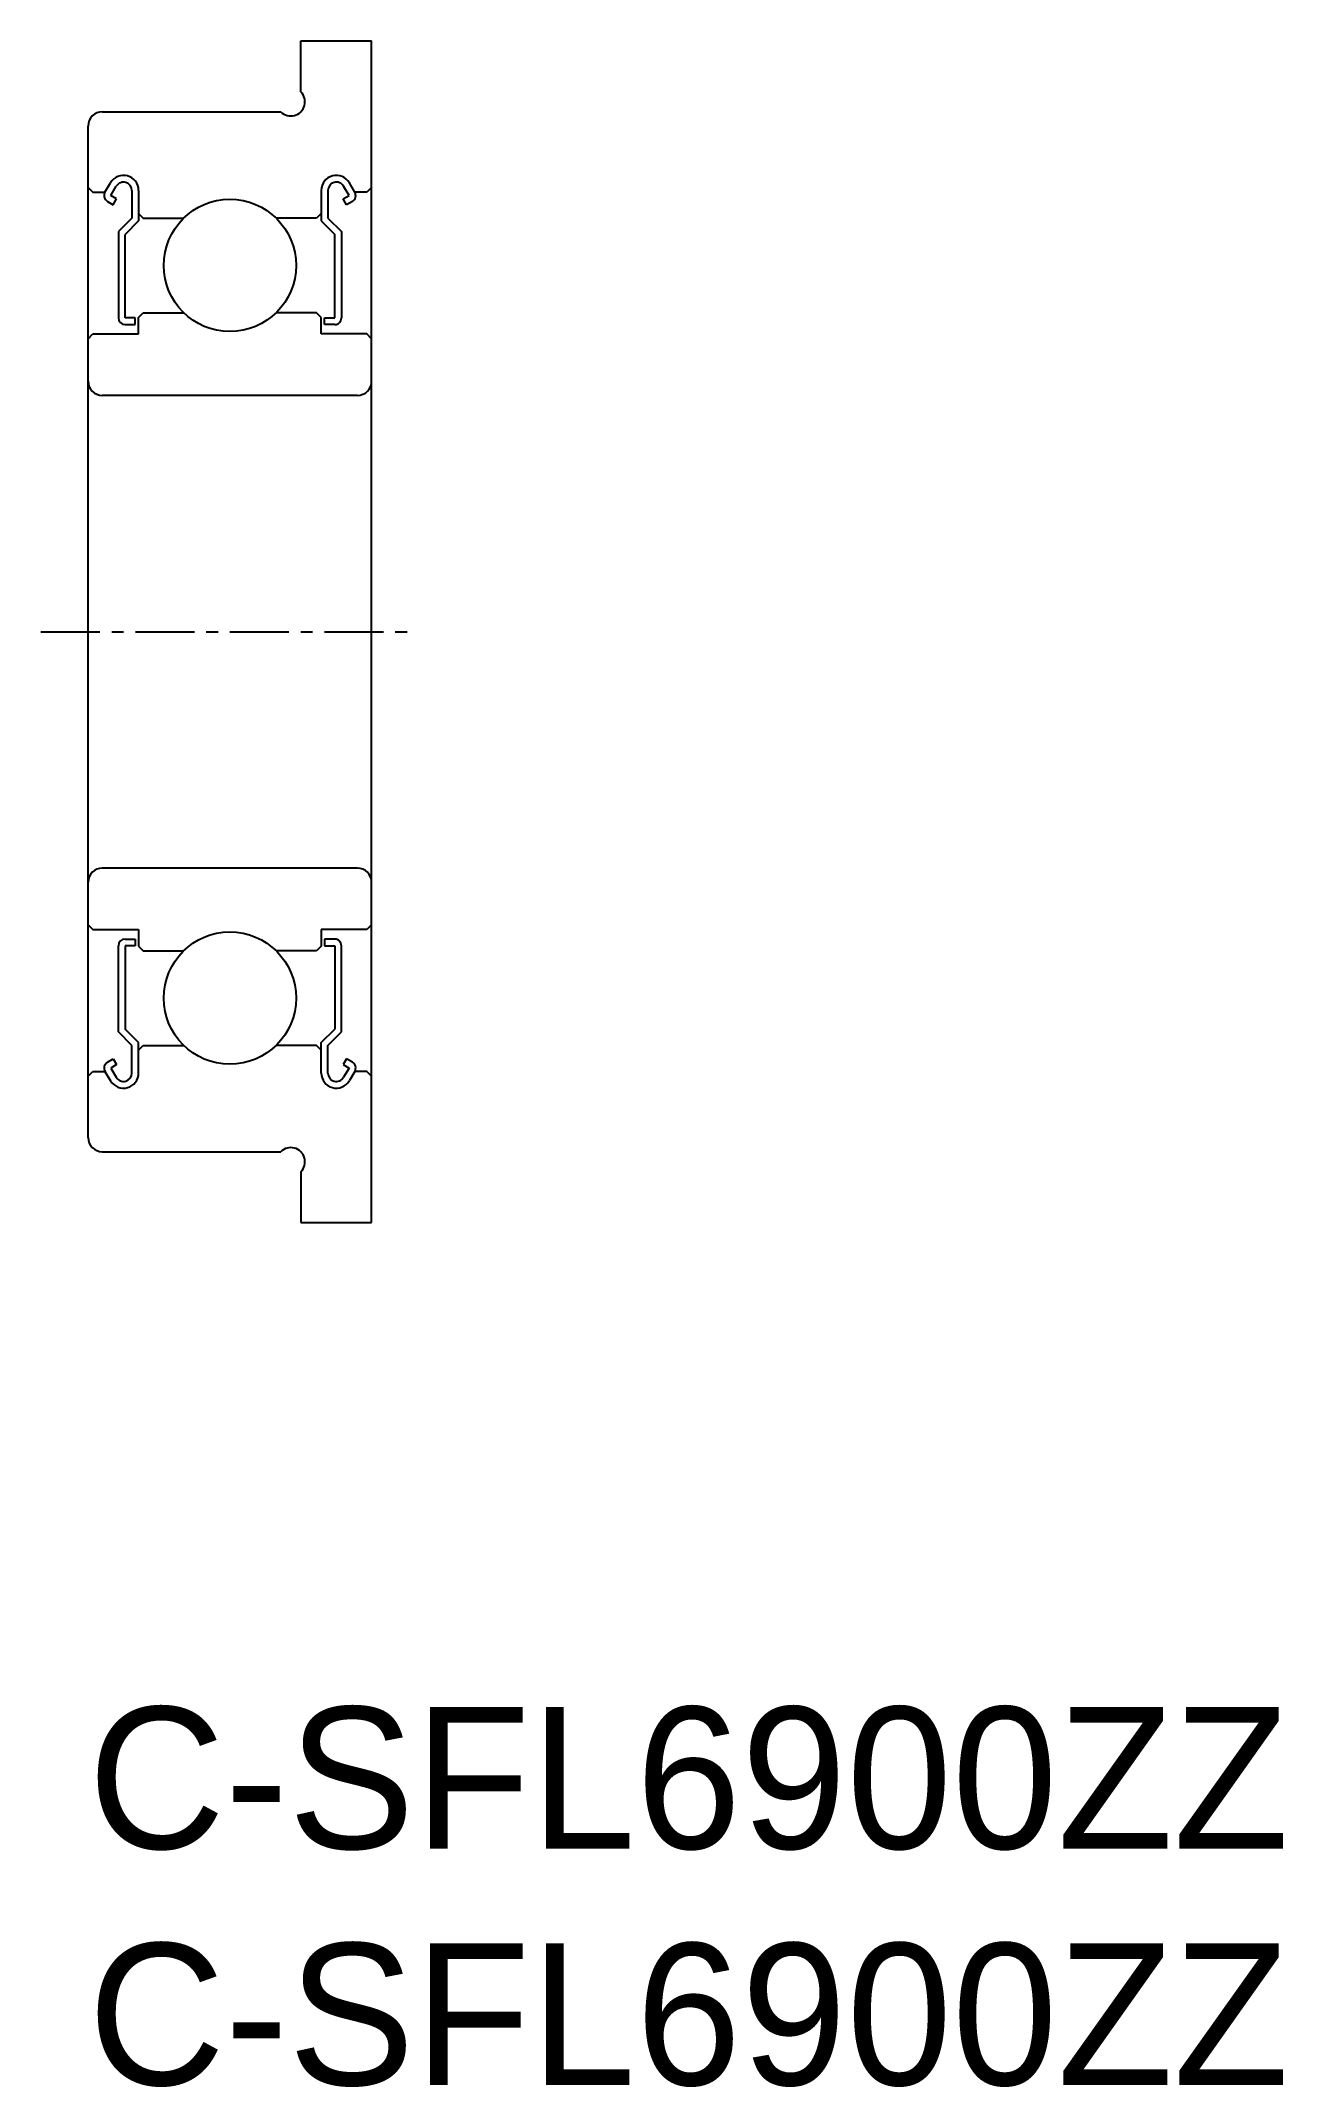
# Model space of a CAD drawing. Extents: x -1 to 25.3, y -8 to 35.2.
import ezdxf

# ---------------------------------------------------------------- set-up
doc = ezdxf.new("R2010")
doc.units = 0
doc.linetypes.add('CENTER', pattern=[2, 1.25, -0.25, 0.25, -0.25])
doc.layers.get('0').update_dxf_attribs({"linetype": 'CONTINUOUS'})
doc.layers.add('CENTER', color=1, linetype='CENTER')

msp = doc.modelspace()

# ---------------------------------------------------------------- linework, layer by layer
at = {"color": 7, "linetype": 'CONTINUOUS'}
for p, q in [((4.5, 34.17), (4.5, 35.246)), ((4.5, 35.246), (6, 35.246)), ((6, 10.246), (6, 35.246)), ((0, 12.046), (0, 33.446)), ((0.3, 33.746), (4.076, 33.746)), ((4.5, 33.746), (4.5, 33.746)), ((0, 32.146), (0.1, 32.046)), ((0.1, 32.046), (0.356, 32.046)), ((0.356, 32.047), (0.473, 32.245)), ((0.479, 31.975), (0.596, 32.173)), ((0.924, 32.083), (0.924, 31.496)), ((1.067, 32.083), (1.067, 31.437)), ((4.933, 32.083), (4.933, 31.437)), ((5.076, 32.083), (5.076, 31.496)), ((5.521, 31.975), (5.405, 32.171)), ((5.644, 32.046), (5.528, 32.242)), ((5.9, 32.046), (5.644, 32.046)), ((6, 32.146), (5.9, 32.046)), ((0.408, 31.852), (0.531, 31.781)), ((0.602, 31.904), (0.479, 31.975)), ((0.531, 31.781), (0.602, 31.904)), ((5.398, 31.904), (5.521, 31.975)), ((5.469, 31.781), (5.398, 31.904)), ((5.592, 31.852), (5.469, 31.781)), ((0.924, 31.496), (0.64, 31.212)), ((0.64, 31.212), (0.64, 29.388)), ((1.067, 31.437), (0.782, 31.153)), ((1.067, 31.596), (1.167, 31.496)), ((1.167, 31.496), (2.02, 31.496)), ((4.833, 31.496), (3.98, 31.496)), ((4.933, 31.596), (4.833, 31.496)), ((4.933, 31.437), (5.218, 31.153)), ((5.076, 31.496), (5.36, 31.212)), ((5.36, 31.212), (5.36, 29.388)), ((0.782, 29.388), (0.782, 31.153)), ((5.218, 29.388), (5.218, 31.153)), ((1.067, 29.396), (1.167, 29.496)), ((1.167, 29.496), (2.02, 29.496)), ((4.833, 29.496), (3.98, 29.496)), ((4.933, 29.396), (4.833, 29.496)), ((0, 28.946), (0.1, 29.046)), ((0.1, 29.046), (1.067, 29.046)), ((0.996, 29.388), (0.782, 29.388)), ((0.782, 29.246), (0.996, 29.246)), ((0.996, 29.246), (0.996, 29.388)), ((1.067, 29.046), (1.067, 29.396)), ((4.933, 29.046), (4.933, 29.396)), ((5.9, 29.046), (4.933, 29.046)), ((5.004, 29.246), (5.004, 29.388)), ((5.004, 29.388), (5.218, 29.388)), ((5.218, 29.246), (5.004, 29.246)), ((6, 28.946), (5.9, 29.046)), ((5.7, 27.746), (0.3, 27.746)), ((5.7, 17.746), (0.3, 17.746)), ((0, 16.546), (0.1, 16.446)), ((6, 16.546), (5.9, 16.446)), ((0.1, 16.446), (1.067, 16.446)), ((0.64, 14.281), (0.64, 16.104)), ((0.782, 16.246), (0.996, 16.246)), ((0.782, 16.104), (0.782, 14.34)), ((0.996, 16.104), (0.782, 16.104)), ((0.996, 16.246), (0.996, 16.104)), ((1.067, 16.446), (1.067, 16.096)), ((1.067, 16.096), (1.167, 15.996)), ((4.933, 16.096), (4.833, 15.996)), ((5.9, 16.446), (4.933, 16.446)), ((4.933, 16.446), (4.933, 16.096)), ((5.004, 16.246), (5.004, 16.104)), ((5.218, 16.246), (5.004, 16.246)), ((5.004, 16.104), (5.218, 16.104)), ((5.218, 16.104), (5.218, 14.34)), ((5.36, 14.281), (5.36, 16.104)), ((6, 16.346), (6, 16.346)), ((1.167, 15.996), (2.02, 15.996)), ((4.833, 15.996), (3.98, 15.996)), ((1.067, 14.055), (0.782, 14.34)), ((4.933, 14.055), (5.218, 14.34)), ((0.924, 13.996), (0.64, 14.281)), ((0.924, 13.41), (0.924, 13.996)), ((1.067, 13.41), (1.067, 14.055)), ((1.067, 13.896), (1.167, 13.996)), ((1.167, 13.996), (2.02, 13.996)), ((4.833, 13.996), (3.98, 13.996)), ((4.933, 13.896), (4.833, 13.996)), ((4.933, 13.41), (4.933, 14.055)), ((5.076, 13.996), (5.36, 14.281)), ((5.076, 13.41), (5.076, 13.996)), ((0, 13.346), (0.1, 13.446)), ((0.1, 13.446), (0.356, 13.446)), ((0.356, 13.445), (0.473, 13.247)), ((0.408, 13.64), (0.531, 13.712)), ((0.602, 13.588), (0.479, 13.517)), ((0.479, 13.517), (0.596, 13.32)), ((0.531, 13.712), (0.602, 13.588)), ((5.469, 13.712), (5.398, 13.588)), ((5.398, 13.588), (5.521, 13.517)), ((5.521, 13.517), (5.405, 13.321)), ((5.592, 13.64), (5.469, 13.712)), ((5.644, 13.446), (5.528, 13.25)), ((5.9, 13.446), (5.644, 13.446)), ((6, 13.346), (5.9, 13.446)), ((0.3, 11.746), (4.076, 11.746)), ((4.5, 11.746), (4.5, 11.746)), ((4.5, 11.322), (4.5, 10.246)), ((4.5, 10.246), (6, 10.246))]:
    msp.add_line(p, q, dxfattribs=at)
msp.add_line((6, 22.746), (6, 22.746))
for centre in [(3, 30.496), (3, 14.996)]:
    msp.add_circle(centre, 1.4, dxfattribs=at)
for centre, radius, start, end in [((4.288, 33.958), 0.3, 224.9995, 45.0005), ((0.3, 33.446), 0.3, 90, 180), ((0.479, 31.975), 0.142, 149.3803, 239.9973), ((0.748, 32.083), 0.319, 0, 149.3803), ((0.748, 32.083), 0.177, 0, 149.3803), ((5.252, 32.083), 0.319, 30.0001, 180), ((5.252, 32.083), 0.177, 30.0001, 180), ((5.521, 31.975), 0.142, 299.9998, 30.0002), ((0.782, 29.388), 0.142, 180, 270), ((5.218, 29.388), 0.142, 269.9998, 0), ((0.3, 28.046), 0.3, 180, 270), ((5.7, 28.046), 0.3, 270, 0), ((0.3, 17.446), 0.3, 90, 180), ((5.7, 17.446), 0.3, 0, 90), ((0.782, 16.104), 0.142, 90, 180), ((5.218, 16.104), 0.142, 0, 90.0002), ((0.479, 13.517), 0.142, 120.0027, 210.6197), ((5.521, 13.517), 0.142, 329.9998, 60.0002), ((0.748, 13.41), 0.319, 210.6197, 0), ((0.748, 13.41), 0.177, 210.6197, 0), ((5.252, 13.41), 0.319, 180, 329.9999), ((5.252, 13.41), 0.177, 180, 329.9999), ((0.3, 12.046), 0.3, 180, 270), ((4.288, 11.534), 0.3, 314.9995, 135.0005)]:
    msp.add_arc(centre, radius, start, end, dxfattribs=at)
at = {"layer": 'CENTER', "color": 1, "linetype": 'CENTER'}
msp.add_line((-1, 22.746), (7, 22.746), dxfattribs=at)

# ---------------------------------------------------------------- texts
for p in [(0, -3), (0, -8)]:
    msp.add_text('C-SFL6900ZZ', height=3).set_placement(p)

doc.saveas('drawing.dxf')
